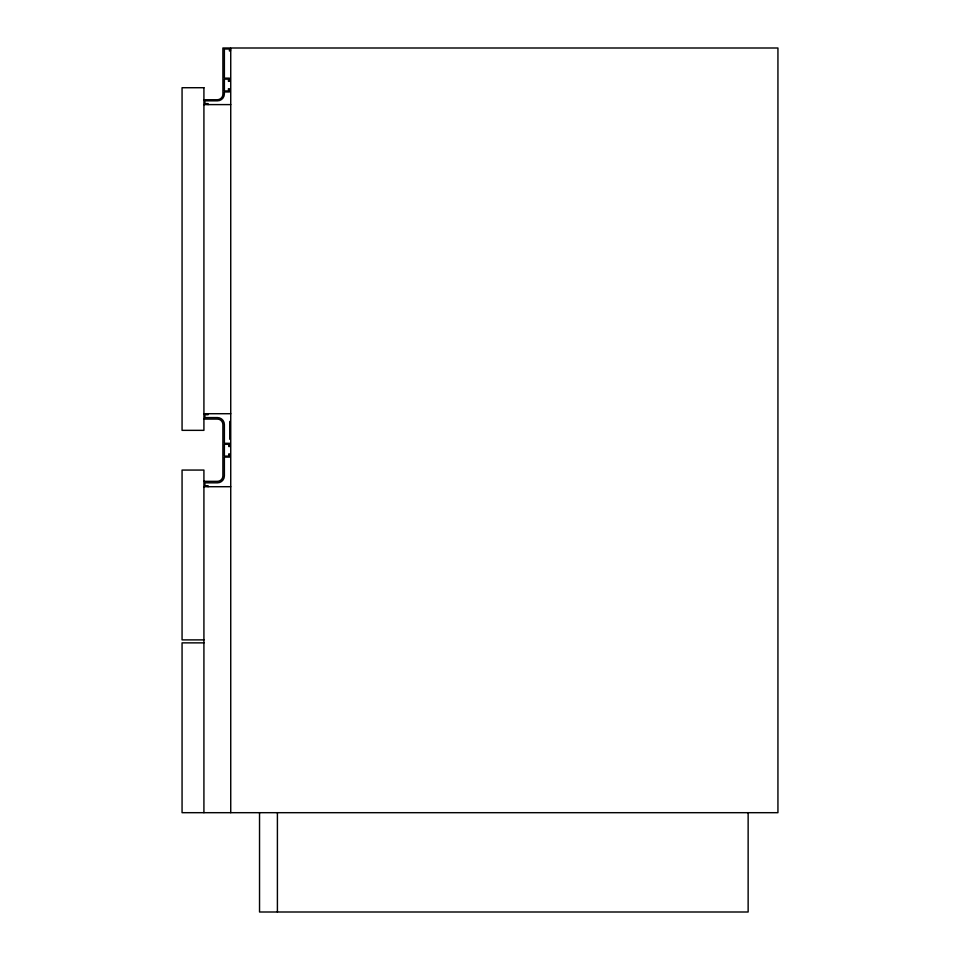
<?xml version="1.0" encoding="UTF-8"?>
<svg xmlns="http://www.w3.org/2000/svg" width="960" height="960" viewBox="0 0 960 960"><rect width="100%" height="100%" fill="white"/><g stroke="black" fill="none" stroke-linecap="round" stroke-linejoin="round"><path stroke-width="1.44" d="M203.916 99.744L217.428 99.744A5.652 5.652 0 0 0 222.924 93.876L222.888 48L230.436 48L230.436 50.976L229.44 50.976L229.44 48.996L224.376 48.996L224.376 78.144L229.44 78.144L229.44 81.324L228.444 81.324L228.444 79.128L224.376 79.128L224.376 90.948L228.444 90.948L228.444 88.764L229.44 88.764L229.44 91.944L224.376 91.944L224.376 93.876A6.948 6.948 0 0 1 217.428 100.836L204.912 100.836L204.912 103.608L208.092 103.608L208.092 104.604M203.916 104.604L230.736 104.604M203.916 413.712L230.736 413.712M203.916 419.076L217.428 419.076A5.46 5.46 0 0 1 222.888 424.536L222.888 475.884A5.46 5.46 0 0 1 217.428 481.344L203.916 481.344M203.916 486.708L230.736 486.708M203.916 639.888L182.064 639.888L182.064 470.064L203.916 470.064L203.916 812.688M203.916 642.864L182.064 642.864L182.064 812.688L777.936 812.688L777.936 48L230.736 48L230.736 812.688M748.14 812.688L748.14 912L259.536 912L259.536 812.688M277.404 812.688L277.404 912M229.74 421.404L229.74 439.284M208.092 413.712L208.092 414.708L204.912 414.708L204.912 417.588L217.428 417.588A6.948 6.948 0 0 1 224.376 424.536L224.376 443.304L229.74 443.304L229.74 446.484L228.744 446.484L228.744 444.3L224.376 444.3L224.376 456.12L228.744 456.12L228.744 453.936L229.74 453.936L229.74 457.104L224.376 457.104L224.376 475.884A6.948 6.948 0 0 1 217.428 482.832L204.912 482.832L204.912 485.712L208.092 485.712L208.092 486.708M203.916 87.72L182.064 87.72L182.064 430.344L203.916 430.344L203.916 87.72"/></g></svg>
